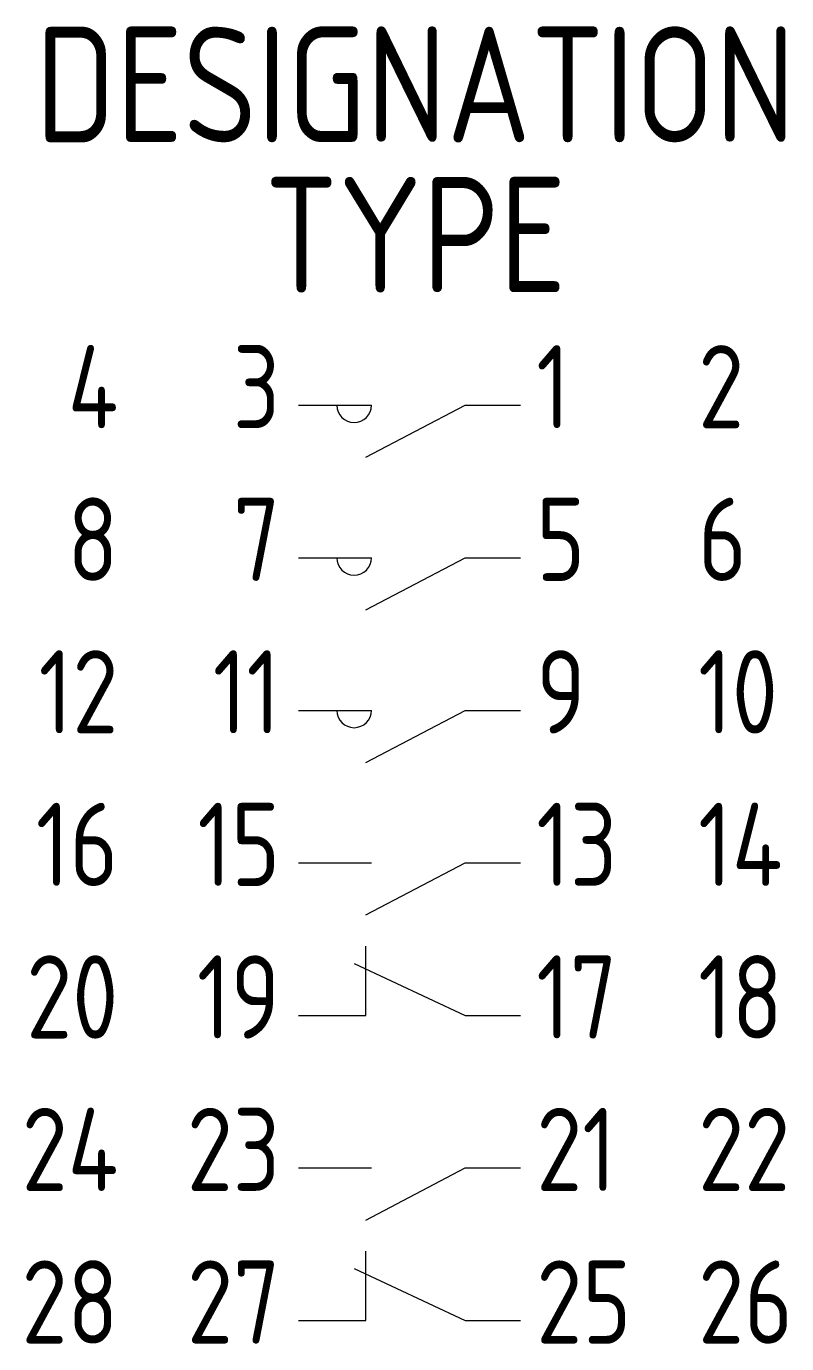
# Model space of a CAD drawing. Extents: x -1593 to -1576.6, y -905.6 to -877.1.
import ezdxf
from ezdxf.enums import TextEntityAlignment as Align

# ---------------------------------------------------------------- set-up
doc = ezdxf.new("R2010")
doc.units = 0
doc.header["$LTSCALE"] = 0.3
for name, color, linetype in [('SYMB_FIL_FIN', 1, 'CONTINUOUS'), ('SYMB_REF_CONTACT', 2, 'CONTINUOUS'), ('SYMB_TXT_NOM', 3, 'CONTINUOUS')]:
    doc.layers.add(name, color=color, linetype=linetype)
doc.styles.add('NET2_5', font='isocp.shx', dxfattribs={"width": 0.9, "height": 2.5})
doc.styles.add('NET_1-8', font='ISOCP.shx', dxfattribs={"width": 0.9, "height": 1.8})

msp = doc.modelspace()

# ---------------------------------------------------------------- linework, layer by layer
at = {"layer": 'SYMB_FIL_FIN'}
for p, q in [((-1587.159, -885.281), (-1585.584, -885.281)), ((-1585.709, -886.406), (-1583.559, -885.281)), ((-1583.559, -885.281), (-1582.359, -885.281)), ((-1587.159, -888.581), (-1585.584, -888.581)), ((-1585.709, -889.706), (-1583.559, -888.581)), ((-1583.559, -888.581), (-1582.359, -888.581)), ((-1587.159, -891.881), (-1585.584, -891.881)), ((-1585.709, -893.006), (-1583.559, -891.881)), ((-1583.559, -891.881), (-1582.359, -891.881)), ((-1587.159, -895.181), (-1585.584, -895.181)), ((-1585.709, -896.306), (-1583.559, -895.181)), ((-1583.559, -895.181), (-1582.359, -895.181)), ((-1585.709, -898.481), (-1585.709, -896.981)), ((-1585.959, -897.356), (-1583.559, -898.481)), ((-1587.159, -898.481), (-1585.709, -898.481)), ((-1583.559, -898.481), (-1582.359, -898.481)), ((-1587.159, -901.781), (-1585.584, -901.781)), ((-1585.709, -902.906), (-1583.559, -901.781)), ((-1583.559, -901.781), (-1582.359, -901.781)), ((-1585.709, -905.081), (-1585.709, -903.581)), ((-1585.959, -903.956), (-1583.559, -905.081)), ((-1587.159, -905.081), (-1585.709, -905.081)), ((-1583.559, -905.081), (-1582.359, -905.081))]:
    msp.add_line(p, q, dxfattribs=at)
for centre in [(-1585.959, -885.281), (-1585.959, -888.581), (-1585.959, -891.881)]:
    msp.add_arc(centre, 0.375, 180, 0, dxfattribs=at)

# ---------------------------------------------------------------- texts
at = {"layer": 'SYMB_REF_CONTACT', "style": 'NET_1-8', "width": 0.9, "flags": 8}
for tag, text, p in [('4', '', (-1591.057, -885.781)), ('3', '/1', (-1587.557, -885.781)), ('8', '', (-1591.057, -889.081)), ('7', '/3', (-1587.557, -889.081)), ('12', '', (-1591.057, -892.381)), ('11', '/5', (-1587.557, -892.381)), ('16', '', (-1591.057, -895.681)), ('15', '/13', (-1587.557, -895.681)), ('20', '', (-1591.057, -898.981)), ('19', '/21', (-1587.557, -898.981)), ('24', '', (-1591.057, -902.281)), ('23', '/33', (-1587.557, -902.281)), ('28', '', (-1591.057, -905.581)), ('27', '/41', (-1587.557, -905.581))]:
    msp.add_attdef(tag, text=text, height=1.8, dxfattribs=at).set_placement(p, align=Align.RIGHT)
for tag, p, s in [('1', (-1582.02, -885.781), '2/'), ('2', (-1578.52, -885.781), ''), ('5', (-1582.02, -889.081), '4/'), ('6', (-1578.52, -889.081), ''), ('9', (-1582.02, -892.381), '6/'), ('10', (-1578.52, -892.381), ''), ('13', (-1582.02, -895.681), '14/'), ('14', (-1578.52, -895.681), ''), ('17', (-1582.02, -898.981), '22/'), ('18', (-1578.52, -898.981), ''), ('21', (-1582.02, -902.281), '34/'), ('22', (-1578.52, -902.281), ''), ('25', (-1582.02, -905.581), '42/'), ('26', (-1578.52, -905.581), '')]:
    msp.add_attdef(tag, p, s, height=1.8, dxfattribs=at)
at = {"layer": 'SYMB_TXT_NOM', "style": 'NET2_5', "width": 0.9, "flags": 8}
for tag, p in [('DESIGNATION', (-1584.634, -879.593)), ('TYPE', (-1584.634, -882.843))]:
    msp.add_attdef(tag, text='', height=2.5, dxfattribs=at).set_placement(p, align=Align.CENTER)

doc.saveas('drawing.dxf')
